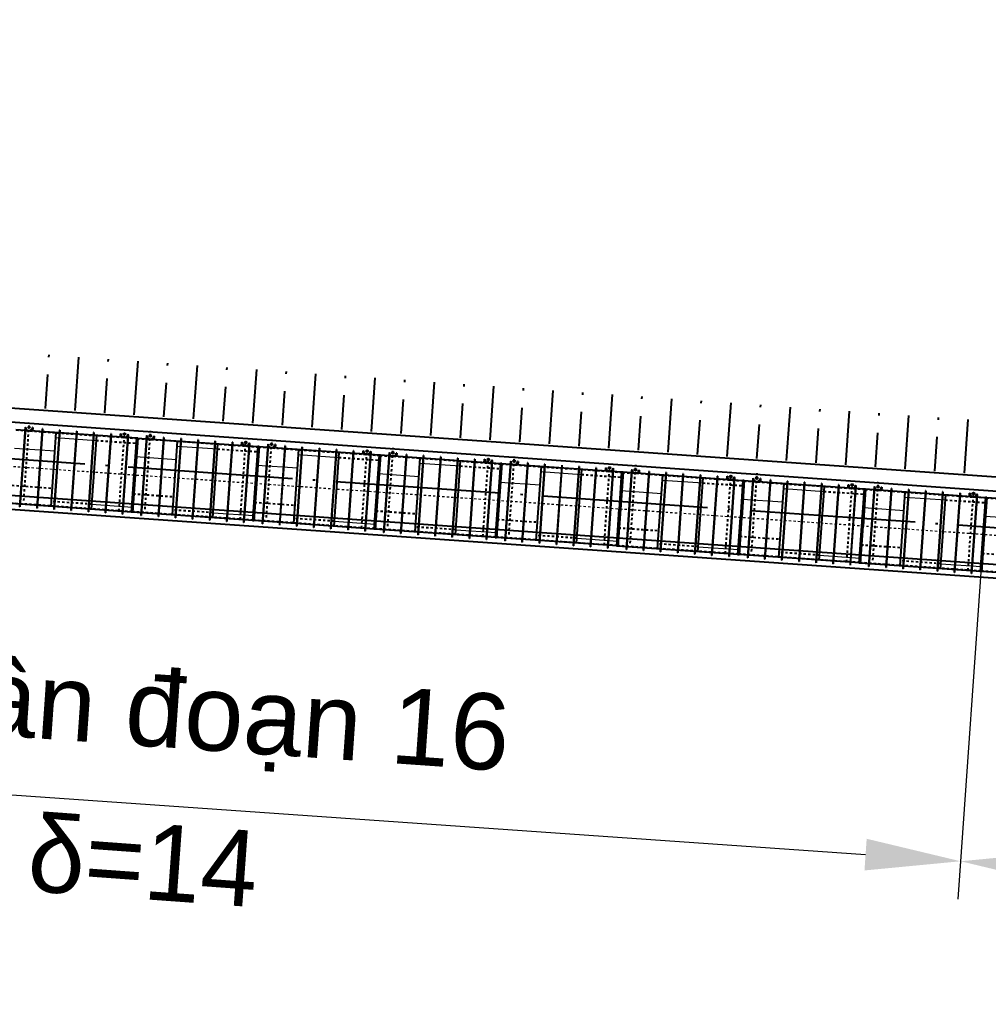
# Model space of a CAD drawing. Header units: inches. Extents: x 444671 to 463716, y 1783086 to 1794968.
# Drawn here: x 457179.74 to 457222.12, y 1787268.25 to 1787311.06 of the extents above; entities that cross this region are included whole.
import ezdxf

# ---------------------------------------------------------------- set-up
doc = ezdxf.new("R2010")
doc.units = ezdxf.units.IN
doc.header["$MEASUREMENT"] = 0
for name, pattern in [('ACAD_ISO04W100', [30, 24, -3, 0, -3]), ('CENTER', [2, 1.25, -0.25, 0.25, -0.25]), ('DASHED2', [9.525, 6.35, -3.175]), ('HIDDEN', [0.375, 0.25, -0.125])]:
    doc.linetypes.add(name, pattern=pattern)
for name, color, linetype in [('4', 4, 'Continuous'), ('Bao', 137, 'Continuous'), ('CONGTRINH', 2, 'Continuous'), ('CTTRINH', 4, 'Continuous'), ('Dong', 252, 'HIDDEN'), ('KHUAT', 8, 'DASHED2'), ('Tam', 1, 'CENTER'), ('Tim', 1, 'ACAD_ISO04W100')]:
    doc.layers.add(name, color=color, linetype=linetype)
doc.layers.add('manh', color=128, linetype='Continuous', lineweight=15)
doc.layers.add('Texdoi', color=40, linetype='Continuous', lineweight=15)
doc.styles.add('Arial', font='arial.ttf')
doc.linetypes.add('NEN_DA1', pattern='A,1.5,-0.15,["Y",Standard,S=0.2,R=0,X=-0.15,Y=-0.2],-0.005', length=1.655)
doc.dimstyles.new('1-1', dxfattribs={"dimtxt": 2, "dimasz": 2.5, "dimexe": 1, "dimexo": 0, "dimgap": 1, "dimtad": 1, "dimtoh": 1, "dimdec": 0, "dimzin": 0, "dimdsep": 46, "dimtxsty": 'Standard', "dimcen": 0.09, "dimclrd": 3, "dimclre": 3, "dimclrt": 4, "dimadec": 0, "dimazin": 0, "dimtfac": 1, "dimtdec": 0, "dimtmove": 0, "dimatfit": 0, "dimfxl": 0, "dimtolj": 1, "dimtzin": 0, "dimarcsym": 0})

# ---------------------------------------------------------------- blocks, each defined once
blk = doc.blocks.new('*D138')
at = {"layer": 'Bao', "color": 3, "lineweight": -2, "ltscale": 0.2, "transparency": 16777216}
for p, q in [((-947880, 188007), (-948997, 172056)), ((-878915, 183179), (-880031, 167229)), ((-944724, 173428), (-884071, 169182))]:
    blk.add_line(p, q, dxfattribs=at)
at = {"layer": 'Bao', "color": 3, "ltscale": 0.2, "transparency": 16777216}
for points in [[(-944675, 174121), (-944772, 172735), (-948880, 173719)], [(-884023, 169875), (-884120, 168489), (-879915, 168891)]]:
    blk.add_solid(points, dxfattribs=at)
at = {"layer": 'Defpoints', "color": 0, "ltscale": 0.2, "transparency": 16777216}
for p in [(-947880, 188007), (-878915, 183179), (-879915, 168891)]:
    blk.add_point(p, dxfattribs=at)
at = {"layer": 'Bao', "color": 4, "ltscale": 0.2, "transparency": 16777216, "insert": (-914129, 175137), "char_height": 3333.33, "attachment_point": 5, "rotation": 355.9956}
blk.add_mtext('\\A1;{\\f.VnArial|b0|i0|c0|p34;Ph©n ®o¹n 16}', dxfattribs=at)
blk = doc.blocks.new('*D139')
at = {"layer": 'Bao', "color": 3, "lineweight": -2, "ltscale": 0.2, "transparency": 16777216}
for p, q in [((-878915, 183179), (-880031, 167229)), ((-831170, 179837), (-832286, 163886)), ((-875758, 168600), (-836326, 165840))]:
    blk.add_line(p, q, dxfattribs=at)
at = {"layer": 'Bao', "color": 3, "ltscale": 0.2, "transparency": 16777216}
for points in [[(-875710, 169293), (-875807, 167908), (-879915, 168891)], [(-836278, 166533), (-836375, 165147), (-832170, 165549)]]:
    blk.add_solid(points, dxfattribs=at)
at = {"layer": 'Defpoints', "color": 0, "ltscale": 0.2, "transparency": 16777216}
for p in [(-878915, 183179), (-831170, 179837), (-832170, 165549)]:
    blk.add_point(p, dxfattribs=at)
at = {"layer": 'Bao', "color": 4, "ltscale": 0.2, "transparency": 16777216, "insert": (-855774, 171052), "char_height": 3333.33, "attachment_point": 5, "rotation": 355.9956}
blk.add_mtext('\\A1;{\\f.VnArial|b0|i0|c0|p34;Ph©n ®o¹n 15}', dxfattribs=at)
blk = doc.blocks.new('A$C491C4D06')
at = {"layer": 'Bao'}
for p, q in [((-915961, 187392.6), (-921234.1, 187761.8)), ((-920823.1, 187733), (-920812.6, 187882.6)), ((-920513.3, 187861.7), (-920523.8, 187712)), ((-920493.4, 187860.3), (-920513.3, 187861.7)), ((-920493.4, 187860.3), (-920503.9, 187710.6)), ((-920066.5, 187800.3), (-920080.5, 187801.3)), ((-919694.2, 184412.1), (-919468.3, 187640.2)), ((-919318.4, 187747.9), (-919332.3, 187748.9)), ((-918570.2, 187695.5), (-918584.2, 187696.5)), ((-917822, 187643), (-917836, 187644)), ((-917073.9, 187590.6), (-917087.8, 187591.6)), ((-916667.3, 187442.1), (-916656.8, 187591.7)), ((-916656.8, 187591.7), (-916636.8, 187590.4)), ((-916647.3, 187440.7), (-916636.8, 187590.4)), ((-916337.5, 187569.4), (-916348, 187419.7)), ((-917928.6, 184288.5), (-917702.6, 187516.6)), ((-915960.3, 187402.6), (-916073.7, 185782.6)), ((-916042.1, 185776.4), (-915929.1, 187390.4)), ((-915900.4, 187398.4), (-916013.8, 185778.4)), ((-915900.4, 187398.4), (-915960.3, 187402.6)), ((-910656, 187021.3), (-915929.1, 187390.4)), ((-915518.1, 187361.6), (-915507.6, 187511.3)), ((-915208.3, 187490.3), (-915218.8, 187340.7)), ((-915188.4, 187488.9), (-915208.3, 187490.3)), ((-915188.4, 187488.9), (-915198.8, 187339.3)), ((-914761.5, 187429), (-914775.5, 187430)), ((-914389.2, 184040.7), (-914163.2, 187268.8)), ((-914013.3, 187376.5), (-914027.3, 187377.5)), ((-913265.2, 187324.1), (-913279.2, 187325.1)), ((-912623.5, 183917.1), (-912397.6, 187145.2)), ((-912517, 187271.7), (-912531, 187272.7)), ((-911768.9, 187219.2), (-911782.8, 187220.2)), ((-911362.2, 187070.7), (-911351.7, 187220.4)), ((-911351.7, 187220.4), (-911331.8, 187219)), ((-911342.3, 187069.3), (-911331.8, 187219)), ((-911032.5, 187198), (-911043, 187048.4)), ((-910213, 186990.3), (-910202.6, 187139.9)), ((-909903.3, 187118.9), (-909913.8, 186969.3)), ((-909883.3, 187117.5), (-909903.3, 187118.9)), ((-909883.3, 187117.5), (-909893.8, 186967.9)), ((-910655.3, 187031.3), (-910768.7, 185411.2)), ((-910737, 185405), (-910624, 187019)), ((-910595.4, 187027.1), (-910708.8, 185407)), ((-910595.4, 187027.1), (-910655.3, 187031.3)), ((-905350.9, 186649.9), (-910624, 187019)), ((-909456.5, 187057.6), (-909470.5, 187058.6)), ((-909084.2, 183669.3), (-908858.2, 186897.4)), ((-908708.3, 187005.2), (-908722.3, 187006.2)), ((-907960.2, 186952.7), (-907974.1, 186953.7)), ((-907318.5, 183545.7), (-907092.5, 186773.8)), ((-907212, 186900.3), (-907226, 186901.3)), ((-906463.8, 186847.9), (-906477.8, 186848.9)), ((-906057.2, 186699.4), (-906046.7, 186849)), ((-906046.7, 186849), (-906026.8, 186847.6)), ((-906037.3, 186698), (-906026.8, 186847.6)), ((-905727.5, 186826.6), (-905738, 186677)), ((-904908, 186618.9), (-904897.5, 186768.5)), ((-904598.3, 186747.6), (-904608.8, 186597.9)), ((-904578.3, 186746.2), (-904598.3, 186747.6)), ((-904578.3, 186746.2), (-904588.8, 186596.5)), ((-904151.5, 186686.2), (-904165.4, 186687.2)), ((-905350.3, 186659.9), (-905463.7, 185039.8)), ((-905432, 185033.6), (-905319, 186647.7)), ((-905290.4, 186655.7), (-905403.8, 185035.7)), ((-905290.4, 186655.7), (-905350.3, 186659.9)), ((-900045.9, 186278.5), (-905319, 186647.7)), ((-903779.2, 183298), (-903553.2, 186526.1)), ((-903403.3, 186633.8), (-903417.3, 186634.8)), ((-902655.2, 186581.4), (-902669.1, 186582.3)), ((-902013.5, 183174.4), (-901787.5, 186402.5)), ((-901907, 186528.9), (-901920.9, 186529.9)), ((-901158.8, 186476.5), (-901172.8, 186477.5)), ((-900752.2, 186328), (-900741.7, 186477.6)), ((-900741.7, 186477.6), (-900721.8, 186476.2)), ((-900732.3, 186326.6), (-900721.8, 186476.2)), ((-900422.5, 186455.3), (-900433, 186305.6)), ((-900045.2, 186288.5), (-900158.6, 184668.5)), ((-900127, 184662.3), (-900014, 186276.3)), ((-899985.4, 186284.3), (-900098.8, 184664.3)), ((-899985.4, 186284.3), (-900045.2, 186288.5)), ((-894740.9, 185907.2), (-900014, 186276.3)), ((-899603, 186247.5), (-899592.5, 186397.2)), ((-899293.3, 186376.2), (-899303.7, 186226.6)), ((-899273.3, 186374.8), (-899293.3, 186376.2)), ((-899273.3, 186374.8), (-899283.8, 186225.2)), ((-898846.5, 186314.9), (-898860.4, 186315.8)), ((-898098.3, 186262.4), (-898112.3, 186263.4)), ((-898474.2, 182926.6), (-898248.2, 186154.7)), ((-897350.1, 186210), (-897364.1, 186211)), ((-896708.5, 182803), (-896482.5, 186031.1)), ((-896602, 186157.6), (-896615.9, 186158.5)), ((-895853.8, 186105.1), (-895867.8, 186106.1)), ((-895447.2, 185956.6), (-895436.7, 186106.3)), ((-895436.7, 186106.3), (-895416.7, 186104.9)), ((-895427.2, 185955.2), (-895416.7, 186104.9)), ((-895117.5, 186083.9), (-895128, 185934.3)), ((-894740.2, 185917.1), (-894853.6, 184297.1)), ((-894822, 184290.9), (-894709, 185904.9)), ((-894680.4, 185913), (-894793.8, 184292.9)), ((-894680.4, 185913), (-894740.2, 185917.1)), ((-889435.9, 185535.8), (-894709, 185904.9)), ((-894298, 185876.2), (-894287.5, 186025.8)), ((-893988.2, 186004.8), (-893998.7, 185855.2)), ((-893968.3, 186003.4), (-893988.2, 186004.8)), ((-893968.3, 186003.4), (-893978.8, 185853.8)), ((-893541.4, 185943.5), (-893555.4, 185944.5)), ((-892793.3, 185891.1), (-892807.2, 185892)), ((-892045.1, 185838.6), (-892059.1, 185839.6)), ((-916078, 185778.9), (-916191.4, 184158.8)), ((-916049.8, 185780.9), (-916162.7, 184166.9)), ((-916018.1, 185774.7), (-916131.5, 184154.7)), ((-916018.1, 185774.7), (-916078, 185778.9)), ((-916013.8, 185778.4), (-916073.7, 185782.6)), ((-916041.8, 185780.4), (-916041.9, 185778.4)), ((-910772.9, 185407.5), (-910886.4, 183787.5)), ((-910744.7, 185409.5), (-910857.7, 183795.5)), ((-910713.1, 185403.3), (-910826.5, 183783.3)), ((-910713.1, 185403.3), (-910772.9, 185407.5)), ((-910708.8, 185407), (-910768.7, 185411.2)), ((-910736.8, 185409), (-910736.9, 185407)), ((-893169.2, 182555.2), (-892943.2, 185783.3)), ((-891403.5, 182431.6), (-891177.5, 185659.7)), ((-891296.9, 185786.2), (-891310.9, 185787.2)), ((-890548.8, 185733.8), (-890562.8, 185734.7)), ((-890142.2, 185585.3), (-890131.7, 185734.9)), ((-890131.7, 185734.9), (-890111.7, 185733.5)), ((-890122.2, 185583.9), (-890111.7, 185733.5)), ((-889812.5, 185712.5), (-889822.9, 185562.9)), ((-889435.2, 185545.8), (-889548.6, 183925.7)), ((-889517, 183919.5), (-889404, 185533.6)), ((-889375.3, 185541.6), (-889488.8, 183921.5)), ((-889375.3, 185541.6), (-889435.2, 185545.8)), ((-884130.9, 185164.4), (-889404, 185533.6)), ((-888993, 185504.8), (-888982.5, 185654.4)), ((-888683.2, 185633.5), (-888693.7, 185483.8)), ((-888663.3, 185632.1), (-888683.2, 185633.5)), ((-888663.3, 185632.1), (-888673.8, 185482.4)), ((-888236.4, 185572.1), (-888250.4, 185573.1)), ((-887864.1, 182183.9), (-887638.2, 185412)), ((-887488.3, 185519.7), (-887502.2, 185520.7)), ((-886740.1, 185467.3), (-886754.1, 185468.2)), ((-885991.9, 185414.8), (-886005.9, 185415.8)), ((-905467.9, 185036.1), (-905581.3, 183416.1)), ((-905439.7, 185038.2), (-905552.7, 183424.1)), ((-905408.1, 185031.9), (-905521.5, 183411.9)), ((-905408.1, 185031.9), (-905467.9, 185036.1)), ((-905403.8, 185035.7), (-905463.7, 185039.8)), ((-905431.7, 185037.6), (-905431.9, 185035.6)), ((-886098.5, 182060.3), (-885872.5, 185288.4)), ((-885243.8, 185362.4), (-885257.7, 185363.4)), ((-884837.1, 185213.9), (-884826.7, 185363.5)), ((-884826.7, 185363.5), (-884806.7, 185362.1)), ((-884817.2, 185212.5), (-884806.7, 185362.1)), ((-884507.4, 185341.2), (-884517.9, 185191.5)), ((-884130.2, 185174.4), (-884243.6, 183554.4)), ((-884211.9, 183548.1), (-884099, 185162.2)), ((-884070.3, 185170.2), (-884183.7, 183550.2)), ((-884070.3, 185170.2), (-884130.2, 185174.4)), ((-878825.9, 184793.1), (-884099, 185162.2)), ((-883688, 185133.4), (-883677.5, 185283.1)), ((-883378.2, 185262.1), (-883388.7, 185112.5)), ((-883358.3, 185260.7), (-883378.2, 185262.1)), ((-883358.3, 185260.7), (-883368.7, 185111.1)), ((-882931.4, 185200.8), (-882945.4, 185201.7)), ((-882559.1, 181812.5), (-882333.1, 185040.6)), ((-882183.2, 185148.3), (-882197.2, 185149.3)), ((-881435.1, 185095.9), (-881449.1, 185096.9)), ((-880686.9, 185043.5), (-880700.9, 185044.4)), ((-879938.8, 184991), (-879952.7, 184992)), ((-879532.1, 184842.5), (-879521.6, 184992.2)), ((-879521.6, 184992.2), (-879501.7, 184990.8)), ((-879512.2, 184841.1), (-879501.7, 184990.8)), ((-900162.9, 184664.8), (-900276.3, 183044.7)), ((-900134.7, 184666.8), (-900247.7, 183052.8)), ((-900103.1, 184660.6), (-900216.5, 183040.5)), ((-900103.1, 184660.6), (-900162.9, 184664.8)), ((-900098.8, 184664.3), (-900158.6, 184668.5)), ((-900126.7, 184666.2), (-900126.9, 184664.2)), ((-880793.4, 181688.9), (-880567.5, 184917)), ((-879202.4, 184969.8), (-879212.9, 184820.2)), ((-878825.2, 184803), (-878938.6, 183183)), ((-878906.9, 183176.8), (-878793.9, 184790.8)), ((-878765.3, 184798.8), (-878878.7, 183178.8)), ((-878765.3, 184798.8), (-878825.2, 184803)), ((-873520.8, 184421.7), (-878793.9, 184790.8)), ((-916162.7, 184166.9), (-921435.8, 184536)), ((-921057.4, 184389.2), (-921071.4, 184390.2)), ((-920309.3, 184336.8), (-920323.2, 184337.8)), ((-919561.1, 184284.5), (-919575.1, 184285.4)), ((-918812.9, 184232.1), (-918826.9, 184233.1)), ((-918064.7, 184179.7), (-918078.7, 184180.7)), ((-917316.6, 184127.3), (-917330.6, 184128.3)), ((-917316.6, 184127), (-917330.6, 184128)), ((-916131.5, 184154.7), (-916191.4, 184158.8)), ((-910857.7, 183795.5), (-916130.8, 184164.6)), ((-894857.9, 184293.4), (-894971.3, 182673.4)), ((-894829.7, 184295.4), (-894942.7, 182681.4)), ((-894798, 184289.2), (-894911.4, 182669.2)), ((-894798, 184289.2), (-894857.9, 184293.4)), ((-894793.8, 184292.9), (-894853.6, 184297.1)), ((-894821.7, 184294.9), (-894821.8, 184292.9)), ((-916568.4, 184075), (-916582.4, 184075.9)), ((-916568.4, 184074.6), (-916582.4, 184075.6)), ((-915752.4, 184017.8), (-915766.4, 184018.8)), ((-915004.2, 183965.5), (-915018.2, 183966.4)), ((-914256.1, 183913.1), (-914270, 183914.1)), ((-913507.9, 183860.7), (-913521.9, 183861.7)), ((-912759.7, 183808.3), (-912773.7, 183809.3)), ((-912011.6, 183755.7), (-912025.6, 183756.6)), ((-912011.6, 183756), (-912025.5, 183757)), ((-911263.4, 183703.6), (-911277.4, 183704.6)), ((-911263.4, 183703.2), (-911277.4, 183704.2)), ((-910826.5, 183783.3), (-910886.4, 183787.5)), ((-905552.7, 183424.1), (-910825.8, 183793.3)), ((-889552.9, 183922), (-889666.3, 182302)), ((-889524.7, 183924.1), (-889637.7, 182310)), ((-889493, 183917.8), (-889606.4, 182297.8)), ((-889493, 183917.8), (-889552.9, 183922)), ((-889488.8, 183921.5), (-889548.6, 183925.7)), ((-889516.7, 183923.5), (-889516.8, 183921.5)), ((-910447.4, 183646.5), (-910461.4, 183647.5)), ((-909699.2, 183594.1), (-909713.2, 183595.1)), ((-908951.1, 183541.7), (-908965, 183542.7)), ((-908202.9, 183489.4), (-908216.9, 183490.3)), ((-907454.7, 183437), (-907468.7, 183438)), ((-906706.6, 183384.6), (-906720.5, 183385.6)), ((-906706.6, 183384.3), (-906720.5, 183385.3)), ((-905958.4, 183331.8), (-905972.4, 183332.8)), ((-905958.4, 183332.2), (-905972.3, 183333.2)), ((-905521.5, 183411.9), (-905581.3, 183416.1)), ((-900247.7, 183052.8), (-905520.8, 183421.9)), ((-905142.4, 183275.1), (-905156.3, 183276.1)), ((-884247.9, 183550.7), (-884361.3, 181930.6)), ((-884219.6, 183552.7), (-884332.6, 181938.6)), ((-884188, 183546.5), (-884301.4, 181926.4)), ((-884188, 183546.5), (-884247.9, 183550.7)), ((-884183.7, 183550.2), (-884243.6, 183554.4)), ((-884211.7, 183552.1), (-884211.8, 183550.1)), ((-904394.2, 183222.7), (-904408.2, 183223.7)), ((-903646, 183170.4), (-903660, 183171.3)), ((-902897.9, 183118), (-902911.8, 183119)), ((-902149.7, 183065.6), (-902163.7, 183066.6)), ((-901401.5, 183013.2), (-901415.5, 183014.2)), ((-901401.6, 183012.9), (-901415.5, 183013.9)), ((-900653.4, 182960.9), (-900667.3, 182961.8)), ((-900653.4, 182960.5), (-900667.3, 182961.5)), ((-900216.5, 183040.5), (-900276.3, 183044.7)), ((-894942.7, 182681.4), (-900215.8, 183050.5)), ((-899837.4, 182903.7), (-899851.3, 182904.7)), ((-899089.2, 182851.4), (-899103.2, 182852.3)), ((-878942.8, 183179.3), (-879056.2, 181559.3)), ((-878914.6, 183181.3), (-879027.6, 181567.3)), ((-878883, 183175.1), (-878996.4, 181555.1)), ((-878883, 183175.1), (-878942.8, 183179.3)), ((-878878.7, 183178.8), (-878938.6, 183183)), ((-878906.7, 183180.8), (-878906.8, 183178.8)), ((-898341, 182799), (-898355, 182800)), ((-897592.9, 182746.6), (-897606.8, 182747.6)), ((-896844.7, 182694.2), (-896858.6, 182695.2)), ((-896096.5, 182641.9), (-896110.5, 182642.8)), ((-896096.5, 182641.5), (-896110.5, 182642.5)), ((-895348.3, 182589.5), (-895362.3, 182590.5)), ((-895348.4, 182589.1), (-895362.3, 182590.1)), ((-894911.4, 182669.2), (-894971.3, 182673.4)), ((-889637.7, 182310), (-894910.7, 182679.1)), ((-894532.3, 182532.4), (-894546.3, 182533.3)), ((-893784.2, 182480), (-893798.1, 182481)), ((-893036, 182427.6), (-893050, 182428.6)), ((-892287.8, 182375.2), (-892301.8, 182376.2)), ((-891539.7, 182322.9), (-891553.6, 182323.8)), ((-890791.5, 182270.5), (-890805.5, 182271.5)), ((-890791.5, 182270.2), (-890805.5, 182271.2)), ((-890043.3, 182218.1), (-890057.3, 182219.1)), ((-890043.3, 182217.7), (-890057.3, 182218.7)), ((-889606.4, 182297.8), (-889666.3, 182302)), ((-884332.6, 181938.6), (-889605.7, 182307.8)), ((-889227.3, 182161), (-889241.3, 182162)), ((-888479.2, 182108.6), (-888493.1, 182109.6)), ((-887731, 182056.2), (-887744.9, 182057.2)), ((-886982.8, 182003.9), (-886996.8, 182004.8)), ((-886234.6, 181951.5), (-886248.6, 181952.5)), ((-885486.5, 181898.8), (-885500.5, 181899.8)), ((-885486.5, 181899.1), (-885500.4, 181900.1)), ((-884738.3, 181846.7), (-884752.3, 181847.7)), ((-884738.3, 181846.4), (-884752.3, 181847.3)), ((-884301.4, 181926.4), (-884361.3, 181930.6)), ((-879027.6, 181567.3), (-884300.7, 181936.4)), ((-883922.3, 181789.6), (-883936.3, 181790.6)), ((-883174.1, 181737.3), (-883188.1, 181738.2)), ((-882426, 181684.9), (-882439.9, 181685.9)), ((-881677.8, 181632.5), (-881691.8, 181633.5)), ((-880929.6, 181580.1), (-880943.6, 181581.1)), ((-878996.4, 181555.1), (-879056.2, 181559.3)), ((-873722.6, 181195.9), (-878995.7, 181565)), ((-880181.5, 181527.4), (-880195.5, 181528.4)), ((-880181.5, 181527.8), (-880195.4, 181528.7)), ((-879433.3, 181475.4), (-879447.3, 181476.4)), ((-879433.3, 181475), (-879447.3, 181476))]:
    blk.add_line(p, q, dxfattribs=at)
at = {"layer": 'Bao', "ltscale": 0.2}
for p, q in [((-920828.5, 187855.7), (-921071.4, 184390.2)), ((-920814.7, 187852.7), (-921057.4, 184389.2)), ((-920814.6, 187854.6), (-920828.5, 187855.5)), ((-920080.5, 187801.3), (-920323.2, 184337.8)), ((-920066.5, 187800.3), (-920309.3, 184336.8)), ((-919332.3, 187748.9), (-919575.1, 184285.4)), ((-919318.4, 187748), (-919561.1, 184284.5)), ((-918584, 187698.4), (-918826.9, 184233.1)), ((-918570.1, 187697.4), (-918812.9, 184232.1)), ((-917836, 187644.2), (-918078.7, 184180.7)), ((-917822, 187643.2), (-918064.7, 184179.7)), ((-917087.8, 187591.8), (-917330.6, 184128)), ((-917073.9, 187590.8), (-917316.6, 184127)), ((-916339.7, 187539.1), (-916582.4, 184075.6)), ((-916325.7, 187538.5), (-916568.4, 184074.6)), ((-916325.7, 187538.2), (-916339.6, 187539.2)), ((-915937, 187391), (-915961, 187392.6)), ((-915523.5, 187484.3), (-915766.4, 184018.8)), ((-915509.7, 187481.3), (-915752.4, 184017.8)), ((-915509.5, 187483.2), (-915523.5, 187484.2)), ((-914775.5, 187430), (-915018.2, 183966.4)), ((-914761.5, 187429), (-915004.2, 183965.5)), ((-914027.3, 187377.6), (-914270, 183914.1)), ((-914013.3, 187376.6), (-914256.1, 183913.1)), ((-913279, 187327), (-913521.9, 183861.7)), ((-913265.1, 187326), (-913507.9, 183860.7)), ((-912531, 187272.8), (-912773.7, 183809.3)), ((-912517, 187271.9), (-912759.7, 183808.3)), ((-911782.8, 187220.5), (-912025.6, 183756.6)), ((-911768.8, 187219.5), (-912011.6, 183755.7)), ((-911034.7, 187167.7), (-911277.4, 183704.2)), ((-911020.7, 187167.1), (-911263.4, 183703.2)), ((-911020.7, 187166.8), (-911034.6, 187167.8)), ((-910218.5, 187112.9), (-910461.4, 183647.5)), ((-910204.5, 187111.8), (-910218.5, 187112.8)), ((-910632, 187019.6), (-910656, 187021.3)), ((-910204.7, 187109.9), (-910447.4, 183646.5)), ((-909470.5, 187058.6), (-909713.2, 183595.1)), ((-909456.5, 187057.6), (-909699.2, 183594.1)), ((-908722.3, 187006.2), (-908965, 183542.7)), ((-908708.3, 187005.2), (-908951.1, 183541.7)), ((-907974, 186955.6), (-908216.9, 183490.3)), ((-907960, 186954.6), (-908202.9, 183489.4)), ((-907226, 186901.5), (-907468.7, 183438)), ((-907212, 186900.5), (-907454.7, 183437)), ((-906477.8, 186849.1), (-906720.5, 183385.3)), ((-906463.8, 186848.1), (-906706.6, 183384.3)), ((-905729.6, 186796.3), (-905972.4, 183332.8)), ((-905715.6, 186795.7), (-905958.4, 183331.8)), ((-905715.7, 186795.4), (-905729.5, 186796.4)), ((-904913.5, 186741.6), (-905156.3, 183276.1)), ((-904899.6, 186738.6), (-905142.4, 183275.1)), ((-904899.5, 186740.5), (-904913.5, 186741.4)), ((-904165.4, 186687.2), (-904408.2, 183223.7)), ((-904151.5, 186686.2), (-904394.2, 183222.7)), ((-905327, 186648.2), (-905350.9, 186649.9)), ((-903417.3, 186634.8), (-903660, 183171.3)), ((-903403.3, 186633.9), (-903646, 183170.4)), ((-902669, 186584.3), (-902911.8, 183119)), ((-902655, 186583.3), (-902897.9, 183118)), ((-901920.9, 186530.1), (-902163.7, 183066.6)), ((-901907, 186529.1), (-902149.7, 183065.6)), ((-901172.8, 186477.7), (-901415.5, 183013.9)), ((-901158.8, 186476.7), (-901401.6, 183012.9)), ((-900424.6, 186425), (-900667.3, 182961.5)), ((-900410.6, 186424.4), (-900653.4, 182960.5)), ((-900410.6, 186424.1), (-900424.5, 186425)), ((-900022, 186276.9), (-900045.9, 186278.5)), ((-899608.5, 186370.2), (-899851.3, 182904.7)), ((-899594.6, 186367.2), (-899837.4, 182903.7)), ((-899594.5, 186369.1), (-899608.5, 186370.1)), ((-898860.4, 186315.8), (-899103.2, 182852.3)), ((-898846.5, 186314.9), (-899089.2, 182851.4)), ((-898112.3, 186263.5), (-898355, 182800)), ((-898098.3, 186262.5), (-898341, 182799)), ((-897364, 186212.9), (-897606.8, 182747.6)), ((-897350, 186211.9), (-897592.9, 182746.6)), ((-896615.9, 186158.7), (-896858.6, 182695.2)), ((-896601.9, 186157.7), (-896844.7, 182694.2)), ((-895867.8, 186106.3), (-896110.5, 182642.5)), ((-895853.8, 186105.4), (-896096.5, 182641.5)), ((-895119.6, 186053.6), (-895362.3, 182590.1)), ((-895105.6, 186053), (-895348.4, 182589.1)), ((-895105.6, 186052.7), (-895119.5, 186053.7)), ((-894717, 185905.5), (-894740.9, 185907.2)), ((-894303.4, 185998.8), (-894546.3, 182533.3)), ((-894289.6, 185995.8), (-894532.3, 182532.4)), ((-894289.5, 185997.7), (-894303.4, 185998.7)), ((-893555.4, 185944.5), (-893798.1, 182481)), ((-893541.4, 185943.5), (-893784.2, 182480)), ((-892807.2, 185892.1), (-893050, 182428.6)), ((-892793.3, 185891.1), (-893036, 182427.6)), ((-892059, 185841.5), (-892301.8, 182376.2)), ((-892045, 185840.5), (-892287.8, 182375.2)), ((-891310.9, 185787.3), (-891553.6, 182323.8)), ((-891296.9, 185786.4), (-891539.7, 182322.9)), ((-890562.7, 185735), (-890805.5, 182271.2)), ((-890548.8, 185734), (-890791.5, 182270.2)), ((-889814.6, 185682.2), (-890057.3, 182218.7)), ((-889800.6, 185681.6), (-890043.3, 182217.7)), ((-889800.6, 185681.3), (-889814.5, 185682.3)), ((-889412, 185534.1), (-889435.9, 185535.8)), ((-888998.4, 185627.4), (-889241.3, 182162)), ((-888984.6, 185624.5), (-889227.3, 182161)), ((-888984.5, 185626.3), (-888998.4, 185627.3)), ((-888250.4, 185573.1), (-888493.1, 182109.6)), ((-888236.4, 185572.1), (-888479.2, 182108.6)), ((-887502.2, 185520.7), (-887744.9, 182057.2)), ((-887488.3, 185519.8), (-887731, 182056.2)), ((-886753.9, 185470.1), (-886996.8, 182004.8)), ((-886740, 185469.2), (-886982.8, 182003.9)), ((-886005.9, 185416), (-886248.6, 181952.5)), ((-885991.9, 185415), (-886234.6, 181951.5)), ((-885257.7, 185363.6), (-885500.5, 181899.8)), ((-885243.8, 185362.6), (-885486.5, 181898.8)), ((-884509.6, 185310.9), (-884752.3, 181847.3)), ((-884495.6, 185310.3), (-884738.3, 181846.4)), ((-884495.6, 185310), (-884509.5, 185310.9)), ((-884106.9, 185162.8), (-884130.9, 185164.4)), ((-883693.4, 185256.1), (-883936.3, 181790.6)), ((-883679.6, 185253.1), (-883922.3, 181789.6)), ((-883679.4, 185255), (-883693.4, 185256)), ((-882945.4, 185201.7), (-883188.1, 181738.2)), ((-882931.4, 185200.8), (-883174.1, 181737.3)), ((-882197.2, 185149.4), (-882439.9, 181685.9)), ((-882183.2, 185148.4), (-882426, 181684.9)), ((-881448.9, 185098.8), (-881691.8, 181633.5)), ((-881435, 185097.8), (-881677.8, 181632.5)), ((-880700.9, 185044.6), (-880943.6, 181581.1)), ((-880686.9, 185043.6), (-880929.6, 181580.1)), ((-879952.7, 184992.2), (-880195.5, 181528.4)), ((-879938.7, 184991.3), (-880181.5, 181527.4)), ((-879204.6, 184939.5), (-879447.3, 181476)), ((-879190.6, 184938.9), (-879433.3, 181475)), ((-879190.6, 184938.6), (-879204.4, 184939.6)), ((-878801.9, 184791.4), (-878825.9, 184793.1))]:
    blk.add_line(p, q, dxfattribs=at)
at = {"layer": 'Bao'}
for centre in [(-920663, 187872.2), (-916487.2, 187579.9), (-915357.9, 187500.8), (-911182.2, 187208.5), (-910052.9, 187129.4), (-905877.1, 186837.1), (-904747.9, 186758.1), (-900572.1, 186465.8), (-899442.9, 186386.7), (-895267.1, 186094.4), (-894137.9, 186015.3), (-889962.1, 185723), (-888832.9, 185643.9), (-884657.1, 185351.6), (-883527.8, 185272.6), (-879352.1, 184980.3)]:
    blk.add_circle(centre, 40, dxfattribs=at)
for centre in [(-920663, 187872.2), (-916487.2, 187579.9), (-915357.9, 187500.8), (-911182.2, 187208.5), (-910052.9, 187129.4), (-905877.1, 186837.1), (-904747.9, 186758.1), (-900572.1, 186465.8), (-899442.9, 186386.7), (-895267.1, 186094.4), (-894137.9, 186015.3), (-889962.1, 185723), (-888832.9, 185643.9), (-884657.1, 185351.6), (-883527.8, 185272.6), (-879352.1, 184980.3)]:
    blk.add_arc(centre, 150, 355.99118, 175.99118, dxfattribs=at)
at = {"layer": 'KHUAT', "ltscale": 5}
for p, q in [((-915938.2, 187375), (-921235.2, 187745.8)), ((-917717.8, 187298.6), (-915952.2, 187175)), ((-916049.8, 185780.9), (-915937, 187391)), ((-910633.1, 187003.6), (-915930.2, 187374.5)), ((-912412.8, 186927.2), (-910647.1, 186803.6)), ((-910744.7, 185409.5), (-910632, 187019.6)), ((-905328.1, 186632.3), (-910625.2, 187003.1)), ((-907107.8, 186555.9), (-905342.1, 186432.3)), ((-905439.7, 185038.2), (-905327, 186648.2)), ((-900023.1, 186260.9), (-905320.1, 186631.7)), ((-900134.7, 184666.8), (-900022, 186276.9)), ((-894718.1, 185889.5), (-900015.1, 186260.3)), ((-901802.8, 186184.5), (-900037.1, 186060.9)), ((-894829.7, 184295.4), (-894717, 185905.5)), ((-889413.1, 185518.2), (-894710.1, 185889)), ((-916042.1, 185776.4), (-916154.8, 184166.3)), ((-910737, 185405), (-910849.7, 183794.9)), ((-896497.8, 185813.1), (-894732.1, 185689.5)), ((-891192.8, 185441.8), (-889427.1, 185318.1)), ((-889524.7, 183924.1), (-889412, 185534.1)), ((-884108.1, 185146.8), (-889405.1, 185517.6)), ((-921403.9, 185335.7), (-919638.2, 185212.1)), ((-905432, 185033.6), (-905544.7, 183423.6)), ((-885887.7, 185070.4), (-884122.1, 184946.8)), ((-884219.6, 183552.7), (-884106.9, 185162.8)), ((-878803, 184775.4), (-884100.1, 185146.2)), ((-916161.6, 184182.8), (-921458.7, 184553.6)), ((-917913.3, 184506.4), (-919679, 184630)), ((-916098.9, 184964.4), (-914333.2, 184840.7)), ((-910793.9, 184593), (-909028.2, 184469.4)), ((-900127, 184662.3), (-900239.7, 183052.2)), ((-880582.7, 184699), (-878817, 184575.4)), ((-878914.6, 183181.3), (-878801.9, 184791.4)), ((-873498, 184404.1), (-878795.1, 184774.9)), ((-916130.8, 184164.6), (-916154.8, 184166.3)), ((-910856.6, 183811.5), (-916153.6, 184182.3)), ((-912608.3, 184135.1), (-914374, 184258.7)), ((-905488.9, 184221.6), (-903723.2, 184098)), ((-894822, 184290.9), (-894934.7, 182680.8)), ((-910825.8, 183793.3), (-910849.7, 183794.9)), ((-905551.6, 183440.1), (-910848.6, 183810.9)), ((-907303.3, 183763.7), (-909068.9, 183887.3)), ((-900183.8, 183850.2), (-898418.2, 183726.6)), ((-889517, 183919.5), (-889629.7, 182309.5)), ((-905520.8, 183421.9), (-905544.7, 183423.6)), ((-900246.6, 183068.7), (-905543.6, 183439.5)), ((-901998.2, 183392.3), (-903763.9, 183515.9)), ((-894878.8, 183478.9), (-893113.1, 183355.3)), ((-884211.9, 183548.1), (-884324.7, 181938.1)), ((-900215.8, 183050.5), (-900239.7, 183052.2)), ((-894941.6, 182697.3), (-900238.6, 183068.2)), ((-896693.2, 183021), (-898458.9, 183144.6)), ((-889573.8, 183107.5), (-887808.1, 182983.9)), ((-878906.9, 183176.8), (-879019.6, 181566.7)), ((-894910.7, 182679.1), (-894934.7, 182680.8)), ((-889636.5, 182326), (-894933.6, 182696.8)), ((-891388.2, 182649.6), (-893153.9, 182773.2)), ((-886083.2, 182278.2), (-887848.9, 182401.8)), ((-884268.8, 182736.1), (-882503.1, 182612.5)), ((-889605.7, 182307.8), (-889629.7, 182309.5)), ((-884331.5, 181954.6), (-889628.6, 182325.4)), ((-880778.2, 181906.9), (-882543.9, 182030.5)), ((-878963.8, 182364.8), (-877198.1, 182241.2)), ((-884300.7, 181936.4), (-884324.7, 181938.1)), ((-879026.5, 181583.2), (-884323.5, 181954)), ((-878995.7, 181565), (-879019.6, 181566.7)), ((-873721.5, 181211.9), (-879018.5, 181582.7))]:
    blk.add_line(p, q, dxfattribs=at)
at = {"layer": 'manh', "color": 1, "linetype": 'CENTER', "ltscale": 0.05}
blk.add_line((-712356.3, 171519.6), (-1133025.9, 200968), dxfattribs=at)
at = {"layer": 'manh'}
for p, q in [((-919483.5, 187422.2), (-917717.8, 187298.6)), ((-921289.9, 186963.7), (-919524.3, 186840.1)), ((-914178.5, 187050.8), (-912412.8, 186927.2)), ((-915984.9, 186592.4), (-914219.2, 186468.8)), ((-908873.5, 186679.5), (-907107.8, 186555.9)), ((-903568.5, 186308.1), (-901802.8, 186184.5)), ((-910679.9, 186221), (-908914.2, 186097.4)), ((-905374.9, 185849.6), (-903609.2, 185726)), ((-898263.4, 185936.7), (-896497.8, 185813.1)), ((-900069.9, 185478.3), (-898304.2, 185354.7)), ((-892958.4, 185565.4), (-891192.8, 185441.8)), ((-894764.9, 185106.9), (-892999.2, 184983.3)), ((-887653.4, 185194), (-885887.7, 185070.4)), ((-889459.8, 184735.5), (-887694.2, 184611.9)), ((-882348.4, 184822.6), (-880582.7, 184699)), ((-917913.3, 184506.4), (-916147.6, 184382.8)), ((-912608.3, 184135.1), (-910842.6, 184011.5)), ((-884154.8, 184364.1), (-882389.1, 184240.5)), ((-907303.3, 183763.7), (-905537.6, 183640.1)), ((-878849.8, 183992.8), (-877084.1, 183869.2)), ((-901998.2, 183392.3), (-900232.6, 183268.7)), ((-896693.2, 183021), (-894927.6, 182897.4)), ((-891388.2, 182649.6), (-889622.5, 182526)), ((-886083.2, 182278.2), (-884317.5, 182154.6)), ((-880778.2, 181906.9), (-879012.5, 181783.2))]:
    blk.add_line(p, q, dxfattribs=at)
at = {"layer": 'Tam', "ltscale": 3}
for p, q in [((-920887.7, 184666), (-920647.8, 188088.7)), ((-916723.8, 184211.7), (-916484, 187634.4)), ((-915582.6, 184294.7), (-915342.8, 187717.3)), ((-911418.8, 183840.4), (-911179, 187263)), ((-910277.6, 183923.3), (-910037.8, 187345.9)), ((-906113.8, 183469), (-905873.9, 186891.7)), ((-904972.6, 183551.9), (-904732.7, 186974.6)), ((-900808.8, 183097.6), (-900568.9, 186520.3)), ((-899667.6, 183180.5), (-899427.7, 186603.2)), ((-895503.8, 182726.3), (-895263.9, 186148.9)), ((-894362.6, 182809.2), (-894122.7, 186231.8)), ((-889057.6, 182437.8), (-888817.7, 185860.5)), ((-890198.8, 182354.9), (-889958.9, 185777.5)), ((-884893.7, 181983.5), (-884653.9, 185406.2)), ((-883752.5, 182066.4), (-883512.7, 185489.1)), ((-879588.7, 181612.2), (-879348.9, 185034.8))]:
    blk.add_line(p, q, dxfattribs=at)
at = {"layer": 'Tam'}
for p, q in [((-920600.6, 187868.2), (-920725.3, 187876.9)), ((-916424.8, 187575.5), (-916549.6, 187584.2)), ((-915295.6, 187496.8), (-915420.3, 187505.5)), ((-911119.8, 187204.1), (-911244.5, 187212.9)), ((-909990.5, 187125.4), (-910115.3, 187134.2)), ((-905814.8, 186832.8), (-905939.5, 186841.5)), ((-904685.5, 186754), (-904810.3, 186762.8)), ((-900509.8, 186461.4), (-900634.5, 186470.1)), ((-899380.5, 186382.7), (-899505.2, 186391.4)), ((-895204.7, 186090), (-895329.5, 186098.8)), ((-894075.5, 186011.3), (-894200.2, 186020)), ((-889899.7, 185718.6), (-890024.5, 185727.4)), ((-888770.5, 185639.9), (-888895.2, 185648.7)), ((-884594.7, 185347.3), (-884719.4, 185356)), ((-883465.4, 185268.6), (-883590.2, 185277.3)), ((-879289.7, 184975.9), (-879414.4, 184984.6))]:
    blk.add_line(p, q, dxfattribs=at)
at = {"layer": 'Bao', "ltscale": 0.2, "insert": (-920549.9, 170929.8), "char_height": 3333.333, "width": 28094.706, "attachment_point": 1, "rotation": 355.84487, "style": 'Arial'}
blk.add_mtext('{\\fSymbol|b0|i0|c2|p18;d=14}', dxfattribs=at)
at = {"layer": 'Bao', "ltscale": 0.2}
for p1, p2, text, picture, middle in [((-947880, 188007.1), (-878914.8, 183179.3), '{\\f.VnArial|b0|i0|c0|p34;Ph©n ®o¹n 16}', '*D138', (-914129.3, 175137.3)), ((-878914.8, 183179.3), (-831169.6, 179837), '{\\f.VnArial|b0|i0|c0|p34;Ph©n ®o¹n 15}', '*D139', (-855774.1, 171052.2))]:
    dim = blk.add_aligned_dim(p1=p1, p2=p2, distance=-14323.1, text=text, dimstyle='1-1', override={"dimscale": 1666.666684, "dimlfac": -1}, dxfattribs=at)
    dim.commit()
    dim.dimension.update_dxf_attribs({"geometry": picture, "text_midpoint": middle})

msp = doc.modelspace()

# ---------------------------------------------------------------- linework, layer by layer
at = {"layer": '4', "linetype": 'NEN_DA1', "ltscale": 10}
msp.add_line((456969.7969, 1787304.3207), (457386.7099, 1787275.1368), dxfattribs=at)
msp.add_lwpolyline([(457379.5745, 1787280.0471), (456973.6481, 1787308.4619)], dxfattribs=at)
at = {"layer": 'CONGTRINH', "ltscale": 10}
for p, q in [((456973.6062, 1787307.8634), (457386.9752, 1787278.9275)), ((456973.3828, 1787304.6712), (457386.7518, 1787275.7353))]:
    msp.add_line(p, q, dxfattribs=at)
at = {"layer": 'CTTRINH', "color": 4, "linetype": 'ByBlock'}
for p, q in [((457182.1671, 1787293.9568), (457182.3318, 1787296.301)), ((457184.7607, 1787293.7745), (457184.9254, 1787296.1188)), ((457187.3543, 1787293.5923), (457187.519, 1787295.9365)), ((457189.9479, 1787293.41), (457190.1126, 1787295.7542)), ((457192.5415, 1787293.2277), (457192.7062, 1787295.5719)), ((457195.1351, 1787293.0454), (457195.2998, 1787295.3896)), ((457197.7287, 1787292.8631), (457197.8934, 1787295.2074)), ((457200.3223, 1787292.6809), (457200.4871, 1787295.0251)), ((457202.9159, 1787292.4986), (457203.0807, 1787294.8428)), ((457205.5095, 1787292.3163), (457205.6743, 1787294.6605)), ((457208.1031, 1787292.134), (457208.2679, 1787294.4783)), ((457210.6967, 1787291.9518), (457210.8615, 1787294.296)), ((457213.2903, 1787291.7695), (457213.4551, 1787294.1137)), ((457215.8839, 1787291.5872), (457216.0487, 1787293.9314)), ((457218.4775, 1787291.4049), (457218.6423, 1787293.7491)), ((457221.0711, 1787291.2227), (457221.2359, 1787293.5669))]:
    msp.add_line(p, q, dxfattribs=at)
at = {"layer": 'Dong', "color": 3, "ltscale": 6}
for p, q in [((457180.8703, 1787294.048), (457181.035, 1787296.3922)), ((457183.4639, 1787293.8657), (457183.6286, 1787296.2099)), ((457186.0575, 1787293.6834), (457186.2222, 1787296.0276)), ((457188.6511, 1787293.5011), (457188.8158, 1787295.8453)), ((457191.2447, 1787293.3188), (457191.4094, 1787295.6631)), ((457193.8383, 1787293.1366), (457194.003, 1787295.4808)), ((457196.4319, 1787292.9543), (457196.5966, 1787295.2985)), ((457199.0255, 1787292.772), (457199.1902, 1787295.1162)), ((457201.6191, 1787292.5897), (457201.7839, 1787294.934)), ((457204.2127, 1787292.4075), (457204.3775, 1787294.7517)), ((457206.8063, 1787292.2252), (457206.9711, 1787294.5694)), ((457209.3999, 1787292.0429), (457209.5647, 1787294.3871)), ((457211.9935, 1787291.8606), (457212.1583, 1787294.2048)), ((457214.5871, 1787291.6783), (457214.7519, 1787294.0226)), ((457217.1807, 1787291.4961), (457217.3455, 1787293.8403)), ((457219.7743, 1787291.3138), (457219.9391, 1787293.658))]:
    msp.add_line(p, q, dxfattribs=at)
at = {"layer": 'Tim', "ltscale": 0.3}
msp.add_line((456440.1145, 1787343.6039), (457400.8161, 1787276.3548), dxfattribs=at)

# ---------------------------------------------------------------- block references
at = {"layer": 'Texdoi', "xscale": 0.0009999999892897904, "yscale": 0.0009999999310821295, "zscale": 0.001}
msp.add_blockref('A$C491C4D06', (458100.8161, 1787105.3548), dxfattribs=at)

doc.saveas('drawing.dxf')
